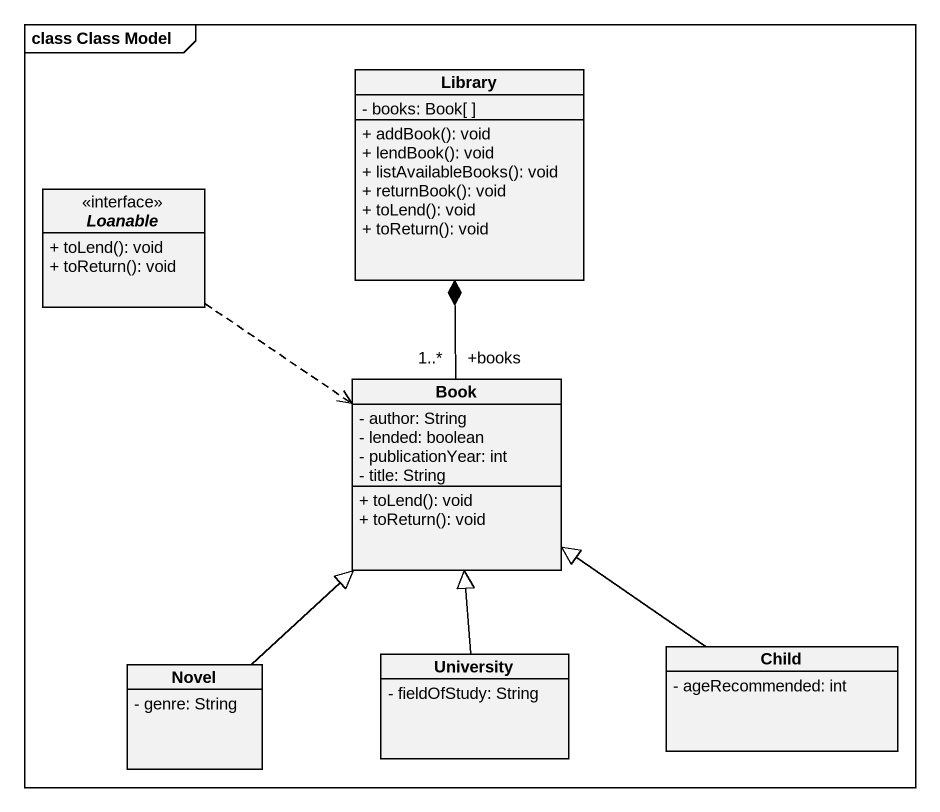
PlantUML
@startuml
mainframe class Class Model
hide circle
hide empty members
skinparam classAttributeIconSize 0
class Library {
  - books: Book[ ]
  + addBook(): void
  + lendBook(): void
  + listAvailableBooks(): void
  + returnBook(): void
  + toLend(): void
  + toReturn(): void
}
interface Loanable <<interface>> {
  + toLend(): void
  + toReturn(): void
}
class Book {
  - author: String
  - lended: boolean
  - publicationYear: int
  - title: String
  + toLend(): void
  + toReturn(): void
}
class Novel {
  - genre: String
}
class University {
  - fieldOfStudy: String
}
class Child {
  - ageRecommended: int
}
Loanable ..> Book
Book "+books\n1..*" -up-* Library
Novel -up-|> Book
University -up-|> Book
Child -up-|> Book
@enduml
